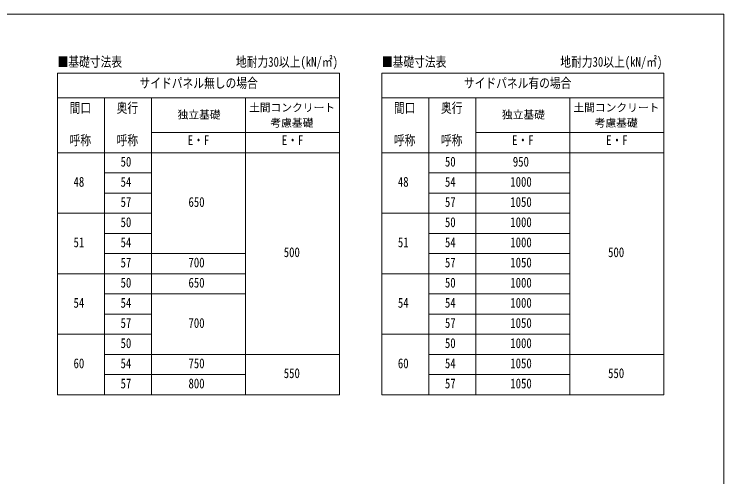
# Model space of a CAD drawing. Units: millimetres at full size, sheet at 1:40; details may follow other scales. Extents: x -11243 to 11243, y -7760 to 7760.
# Drawn here: x 119 to 10677, y 877 to 7760 of the extents above; entities that cross this region are included whole.
import ezdxf
from ezdxf.enums import TextEntityAlignment as Align

# ---------------------------------------------------------------- set-up
doc = ezdxf.new("R2010")
doc.units = ezdxf.units.MM
doc.header["$LTSCALE"] = 40
for name, color, linetype, lineweight in [('0-6_OTH_LINE', 6, 'Continuous', 9), ('0-E_DET2', 7, 'Continuous', 18), ('F-0_240', 7, 'Continuous', 9)]:
    doc.layers.add(name, color=color, linetype=linetype, lineweight=lineweight)
doc.styles.add('ＭＳ ゴシック', font='')
doc.styles.get('ＭＳ ゴシック').set_extended_font_data('MS Gothic')

msp = doc.modelspace()

# ---------------------------------------------------------------- linework, layer by layer
at = {"layer": '0-E_DET2'}
for p, q in [((761.47, 6883.6), (4961.47, 6883.6)), ((761.47, 6883.6), (761.47, 5698.66)), ((4961.47, 6883.6), (4961.47, 5698.66)), ((5587.17, 6883.6), (9787.17, 6883.6)), ((5587.17, 6883.6), (5587.17, 5698.66)), ((9787.17, 6883.6), (9787.17, 5698.66)), ((761.47, 6517.89), (4961.47, 6517.89)), ((1461.47, 6517.89), (1461.47, 5698.66)), ((2161.47, 6517.89), (2161.47, 5698.66)), ((3561.47, 6517.89), (3561.47, 5698.66)), ((5587.17, 6517.89), (9787.17, 6517.89)), ((6287.17, 6517.89), (6287.17, 5698.66)), ((6987.17, 6517.89), (6987.17, 5698.66)), ((8387.17, 6517.89), (8387.17, 5698.66)), ((2161.47, 5998.66), (4961.47, 5998.66)), ((6987.17, 5998.66), (9787.17, 5998.66)), ((761.47, 5698.66), (761.47, 2098.66)), ((761.47, 5698.66), (4961.47, 5698.66)), ((1461.47, 5698.66), (1461.47, 2098.66)), ((2161.47, 5698.66), (2161.47, 2098.66)), ((3561.47, 5698.66), (3561.47, 2098.66)), ((3561.47, 5698.66), (3561.47, 2098.66)), ((4961.47, 5698.66), (4961.47, 2098.66)), ((5587.17, 5698.66), (5587.17, 2098.66)), ((5587.17, 5698.66), (9787.17, 5698.66)), ((6287.17, 5698.66), (6287.17, 2098.66)), ((6987.17, 5698.66), (6987.17, 2098.66)), ((8387.17, 5698.66), (8387.17, 2098.66)), ((8387.17, 5698.66), (8387.17, 2098.66)), ((9787.17, 5698.66), (9787.17, 2098.66)), ((1461.47, 5398.66), (2161.47, 5398.66)), ((6287.17, 5398.66), (8387.17, 5398.66)), ((1461.47, 5098.66), (2161.47, 5098.66)), ((6287.17, 5098.66), (8387.17, 5098.66)), ((761.47, 4798.66), (2161.47, 4798.66)), ((5587.17, 4798.66), (8387.17, 4798.66)), ((1461.47, 4498.66), (2161.47, 4498.66)), ((6287.17, 4498.66), (8387.17, 4498.66)), ((1461.47, 4198.66), (3561.47, 4198.66)), ((6287.17, 4198.66), (8387.17, 4198.66)), ((761.47, 3898.66), (3561.47, 3898.66)), ((5587.17, 3898.66), (8387.17, 3898.66)), ((1461.47, 3598.66), (3561.47, 3598.66)), ((6287.17, 3598.66), (8387.17, 3598.66)), ((1461.47, 3298.66), (2161.47, 3298.66)), ((6287.17, 3298.66), (8387.17, 3298.66)), ((761.47, 2998.66), (2161.47, 2998.66)), ((5587.17, 2998.66), (8387.17, 2998.66)), ((1461.47, 2698.66), (4961.47, 2698.66)), ((6287.17, 2698.66), (9787.17, 2698.66)), ((1461.47, 2398.66), (3561.47, 2398.66)), ((6287.17, 2398.66), (8387.17, 2398.66)), ((761.47, 2098.66), (1461.47, 2098.66)), ((1461.47, 2098.66), (4961.47, 2098.66)), ((5587.17, 2098.66), (6287.17, 2098.66)), ((6287.17, 2098.66), (9787.17, 2098.66))]:
    msp.add_line(p, q, dxfattribs=at)
at = {"layer": 'F-0_240', "color": 5}
for p, q in [((-11242.74, 7760), (10677.26, 7760)), ((10677.26, 7760), (10677.26, -7760))]:
    msp.add_line(p, q, dxfattribs=at)

# ---------------------------------------------------------------- texts
at = {"layer": '0-6_OTH_LINE', "color": 7, "style": 'ＭＳ ゴシック', "width": 0.8}
for s, p in [('■基礎寸法表', (764.88, 6933.97)), ('地耐力30以上(kN/㎡)', (3418.59, 6933.97)), ('■基礎寸法表', (5590.58, 6933.97)), ('地耐力30以上(kN/㎡)', (8244.29, 6933.97))]:
    msp.add_text(s, height=146.6, dxfattribs=at).set_placement(p, align=Align.BOTTOM_LEFT)
at = {"layer": '0-6_OTH_LINE', "color": 7, "style": 'ＭＳ ゴシック'}
for s, p in [('土間コンクリート', (3613.5, 6275.88)), ('土間コンクリート', (8439.19, 6275.88)), ('独立基礎', (2550.31, 6171.46)), ('独立基礎', (7376, 6171.46)), ('考慮基礎', (3930.88, 6049.57)), ('考慮基礎', (8756.58, 6049.57))]:
    msp.add_text(s, height=117.3, dxfattribs=at).set_placement(p, align=Align.BOTTOM_LEFT)
at = {"layer": '0-E_DET2', "style": 'ＭＳ ゴシック', "width": 0.8}
for s, p in [('サイドパネル無しの場合', (1984.32, 6618.87)), ('サイドパネル有の場合', (6810.02, 6618.87)), ('間口', (943.07, 6249.14)), ('奥行', (1643.07, 6249.14)), ('間口', (5768.77, 6249.14)), ('奥行', (6468.77, 6249.14)), ('呼称', (943.07, 5767.41)), ('呼称', (1643.07, 5767.41)), ('E・F', (2702.17, 5767.41)), ('E・F', (4102.17, 5767.41)), ('呼称', (5768.77, 5767.41)), ('呼称', (6468.77, 5767.41)), ('E・F', (7527.87, 5767.41)), ('E・F', (8927.87, 5767.41)), ('50', (1702.07, 5448.66)), ('50', (6527.77, 5448.66)), ('950', (7538.11, 5448.66)), ('48', (1002.07, 5148.66)), ('54', (1702.07, 5148.66)), ('48', (5827.77, 5148.66)), ('54', (6527.77, 5148.66)), ('1000', (7500.63, 5148.66)), ('57', (1702.07, 4848.66)), ('650', (2712.42, 4848.66)), ('57', (6527.77, 4848.66)), ('1050', (7500.63, 4848.66)), ('50', (1702.07, 4548.66)), ('50', (6527.77, 4548.66)), ('1000', (7500.63, 4548.66)), ('51', (1002.07, 4248.66)), ('54', (1702.07, 4248.66)), ('51', (5827.77, 4248.66)), ('54', (6527.77, 4248.66)), ('1000', (7500.63, 4248.66)), ('500', (4130.1, 4101.73)), ('500', (8955.8, 4101.73)), ('57', (1702.07, 3948.66)), ('700', (2712.42, 3948.66)), ('57', (6527.77, 3948.66)), ('1050', (7500.63, 3948.66)), ('50', (1702.07, 3648.66)), ('650', (2712.42, 3648.66)), ('50', (6527.77, 3648.66)), ('1000', (7500.63, 3648.66)), ('54', (1002.07, 3348.66)), ('54', (1702.07, 3348.66)), ('54', (5827.77, 3348.66)), ('54', (6527.77, 3348.66)), ('1000', (7500.63, 3348.66)), ('57', (1702.07, 3048.66)), ('700', (2712.42, 3048.66)), ('57', (6527.77, 3048.66)), ('1050', (7500.63, 3048.66)), ('50', (1702.07, 2748.66)), ('50', (6527.77, 2748.66)), ('1000', (7500.63, 2748.66)), ('60', (1002.07, 2448.66)), ('54', (1702.07, 2448.66)), ('750', (2712.42, 2448.66)), ('60', (5827.77, 2448.66)), ('54', (6527.77, 2448.66)), ('1050', (7500.63, 2448.66)), ('550', (4130.1, 2301.73)), ('550', (8955.8, 2301.73)), ('57', (1702.07, 2148.66)), ('800', (2712.42, 2148.66)), ('57', (6527.77, 2148.66)), ('1050', (7500.63, 2148.66))]:
    msp.add_text(s, height=146.6, dxfattribs=at).set_placement(p, align=Align.BOTTOM_LEFT)

doc.saveas('drawing.dxf')
